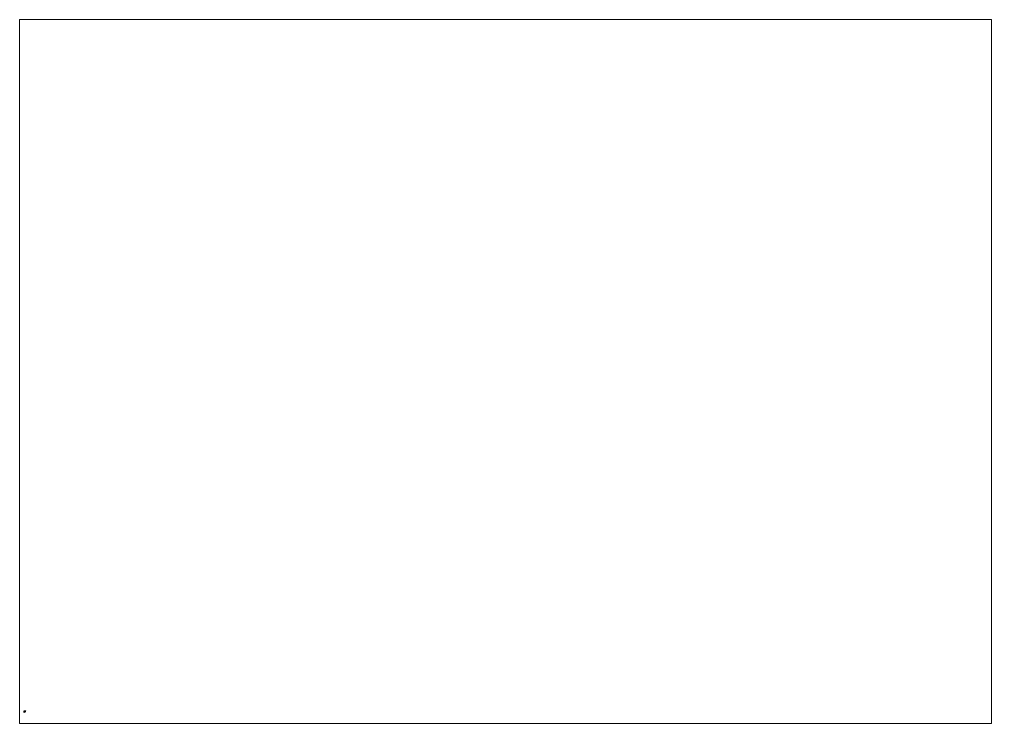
# Paper-space layout 'Layout1' of a CAD drawing. Header units: millimetres. Extents: x 28 to 251, y 20 to 181.
# The model-space entities are those that its viewports show. They can reach past a viewport. Long polylines and large blocks are cut down to what shows.
import ezdxf

# ---------------------------------------------------------------- set-up
doc = ezdxf.new("R2010")
doc.units = ezdxf.units.MM

msp = doc.modelspace()

# ---------------------------------------------------------------- linework, layer by layer
for points in [[(-0.4, 0.07, 1.5), (-0.4, 0.07, 1.3), (-0.5, 0.07, 1.4)], [(-0.4, 0.07, 1.3), (-0.4, 0.05, 1.3), (-0.5, 0.05, 1.4), (-0.5, 0.07, 1.4)], [(-0.5, 0.07, 1.4), (-0.5, 0.05, 1.4), (-0.5, 0.05, 1.4), (-0.5, 0.07, 1.4)], [(-0.5, 0.07, 1.4), (-0.5, 0.05, 1.4), (-0.4, 0.05, 1.5), (-0.4, 0.07, 1.5)], [(-0.5, 0.05, 1.4), (-0.5, 0.05, 1.4), (-0.4, 0.05, 1.3), (-0.4, 0.05, 1.5)], [(-0.4, 0.07, 1.5), (-0.4, 0.05, 1.5), (0.5, 0.05, 1.5), (0.5, 0.07, 1.5)], [(0.5, 0.07, 1.5), (0.5, 0.07, 1.3), (-0.4, 0.07, 1.3), (-0.4, 0.07, 1.5)], [(0.5, 0.07, 1.3), (0.5, 0.05, 1.3), (-0.4, 0.05, 1.3), (-0.4, 0.07, 1.3)], [(-0.4, 0.05, 1.5), (-0.4, 0.05, 1.3), (0.5, 0.05, 1.3), (0.5, 0.05, 1.5)], [(0.34, 0.42, 1.3), (0.34, 0.42, 1.1), (-0.3, -0.22, 1.1), (-0.3, -0.22, 1.3)], [(0.34, 0.42, 1.1), (0.35, 0.4, 1.1), (-0.28, -0.23, 1.1), (-0.3, -0.22, 1.1)], [(-0.3, -0.22, 1.3), (-0.28, -0.23, 1.3), (0.35, 0.4, 1.3), (0.34, 0.42, 1.3)], [(-0.28, -0.23, 1.3), (-0.28, -0.23, 1.1), (0.35, 0.4, 1.1), (0.35, 0.4, 1.3)], [(0, 0.05), (-0.05, 0), (-0.05, 0, 1.5), (0, 0.05, 1.5)], [(0, 0.05, 1.5), (-0.05, 0, 1.5), (0, -0.05, 1.5), (0.05, 0, 1.5)], [(-0.05, 0), (0, -0.05), (0, -0.05, 1.5), (-0.05, 0, 1.5)], [(0.05, 0), (0, 0.05), (0, 0.05, 1.5), (0.05, 0, 1.5)], [(0, -0.05), (0.05, 0), (0.05, 0, 1.5), (0, -0.05, 1.5)], [(0.35, 0.4, 1.3), (0.35, 0.4, 1.1), (0.34, 0.42, 1.1), (0.34, 0.42, 1.3)], [(0.5, 0.05, 1.5), (0.5, 0.05, 1.3), (0.5, 0.07, 1.3), (0.5, 0.07, 1.5)], [(-0.3, -0.22, 1.3), (-0.3, -0.22, 1.1), (-0.37, -0.29, 1.2)], [(-0.37, -0.29, 1.2), (-0.35, -0.3, 1.2), (-0.28, -0.23, 1.3), (-0.3, -0.22, 1.3)], [(-0.3, -0.22, 1.1), (-0.28, -0.23, 1.1), (-0.35, -0.3, 1.2), (-0.37, -0.29, 1.2)], [(-0.37, -0.29, 1.2), (-0.35, -0.3, 1.2), (-0.35, -0.3, 1.2), (-0.37, -0.29, 1.2)], [(-0.35, -0.3, 1.2), (-0.35, -0.3, 1.2), (-0.28, -0.23, 1.1), (-0.28, -0.23, 1.3)]]:
    msp.add_3dface(points)

psp = doc.layouts.get("Layout1")

# ---------------------------------------------------------------- viewports
at = {"layer": '0'}
psp.add_viewport(center=(139.22, 100.81), size=(222.76, 161.29), view_center_point=(210, 148.5), view_height=307.4901, dxfattribs=at)

doc.saveas('drawing.dxf')
